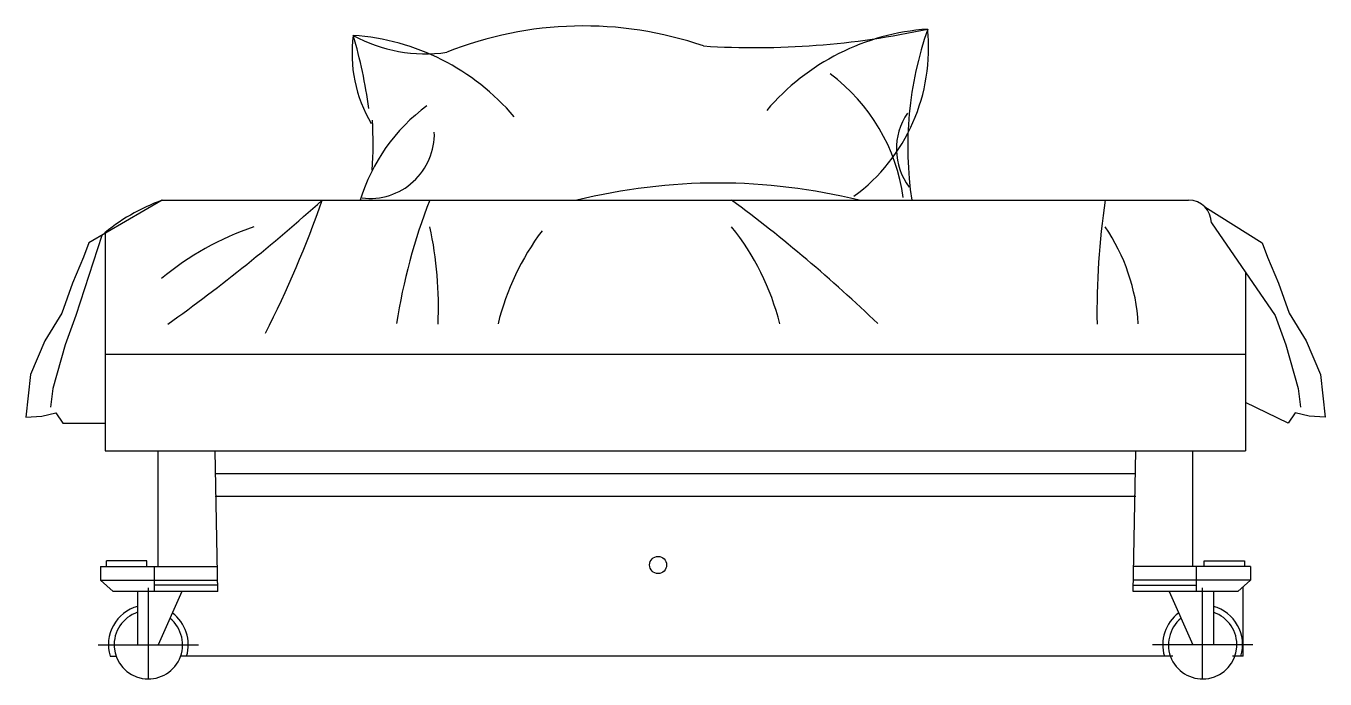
# Model space of a CAD drawing. Header units: inches. Extents: x 4.1 to 46.6, y 13.1 to 37.9.
# Drawn here: x 19.362 to 20.501, y 31.982 to 32.555 of the extents above; entities that cross this region are included whole.
import ezdxf

# ---------------------------------------------------------------- set-up
doc = ezdxf.new("R2010")
doc.units = ezdxf.units.IN
doc.header["$MEASUREMENT"] = 0
doc.layers.add('02', color=2, linetype='Continuous')
doc.layers.add('4', color=4, linetype='Continuous')

msp = doc.modelspace()

# ---------------------------------------------------------------- linework, layer by layer
at = {"layer": '02'}
for p, q in [((19.4314, 32.267), (20.4314, 32.267)), ((19.4314, 32.182), (20.4314, 32.182)), ((19.4778, 32.0807), (19.4778, 32.182)), ((19.5302, 32.0588), (19.5278, 32.182)), ((20.3327, 32.0588), (20.335, 32.182)), ((20.385, 32.0807), (20.385, 32.182)), ((20.335, 32.162), (19.5278, 32.162)), ((20.335, 32.142), (19.5278, 32.142)), ((19.4273, 32.0807), (19.5302, 32.0807)), ((19.4273, 32.0807), (19.4273, 32.0688)), ((19.4679, 32.0855), (19.4325, 32.0855)), ((19.4325, 32.0807), (19.4325, 32.0855)), ((19.4679, 32.0807), (19.4679, 32.0855)), ((19.4745, 32.0588), (19.4745, 32.0807)), ((20.4356, 32.0807), (20.3327, 32.0807)), ((20.3884, 32.0588), (20.3884, 32.0807)), ((20.395, 32.0807), (20.395, 32.0855)), ((20.395, 32.0855), (20.4304, 32.0855)), ((20.4304, 32.0855), (20.4304, 32.0807)), ((20.4356, 32.0807), (20.4356, 32.0688)), ((19.4273, 32.0688), (19.5302, 32.0688)), ((19.4384, 32.0588), (19.4273, 32.0688)), ((20.4356, 32.0688), (20.3327, 32.0688)), ((20.4245, 32.0588), (20.4356, 32.0688)), ((19.5302, 32.0588), (19.4384, 32.0588)), ((19.4598, 32.0588), (19.4598, 32.012)), ((19.4692, 31.982), (19.4692, 32.062)), ((19.5302, 32.0643), (19.4745, 32.0643)), ((19.4985, 32.0588), (19.4778, 32.012)), ((20.3327, 32.0643), (20.3884, 32.0643)), ((20.4245, 32.0588), (20.3327, 32.0588)), ((20.3644, 32.0588), (20.385, 32.012)), ((20.3937, 31.982), (20.3937, 32.062)), ((20.4031, 32.0588), (20.4031, 32.012)), ((20.4291, 32.002), (20.4291, 32.063)), ((19.4251, 32.012), (19.5133, 32.012)), ((20.4378, 32.012), (20.3496, 32.012)), ((19.4357, 32.002), (19.4409, 32.002)), ((20.3675, 32.002), (19.4975, 32.002)), ((20.4291, 32.002), (20.4198, 32.002))]:
    msp.add_line(p, q, dxfattribs=at)
for points in [[(20.4014, 32.382), (20.4574, 32.3008), (20.4666, 32.2752), (20.4775, 32.2369), (20.4794, 32.2205)], [(19.4283, 32.371), (19.4055, 32.3008), (19.3963, 32.2752), (19.3854, 32.2369), (19.3835, 32.2205)]]:
    msp.add_lwpolyline(points, dxfattribs=at)
msp.add_circle((19.9162, 32.082), 0.0075, dxfattribs=at)
for centre, radius, start, end in [((19.6346, 32.3429), 0.2041, 40.4189, 85.9871), ((20.1668, 32.3484), 0.2041, 94.0129, 139.5811), ((19.9915, 32.5354), 0.1619, 306.5711, 5.89), ((19.9706, 32.3827), 0.1619, 7.6359, 53.4289), ((19.8099, 32.3548), 0.1619, 126.5711, 163.0812), ((20.1813, 32.447), 0.0561, 145.9269, 216.7335), ((19.6634, 32.4601), 0.0566, 263.0495, 1.6925), ((19.9687, 31.9002), 0.5168, 76.1477, 103.8523), ((19.5404, 32.2397), 0.1727, 109.9595, 130.476), ((18.5812, 33.5583), 1.5555, 305.5781, 311.979), ((18.734, 32.7123), 0.9404, 333.0035, 340.7293), ((20.1822, 32.2188), 0.5009, 158.5442, 171.4033), ((19.2085, 31.3578), 1.2987, 46.1068, 53.5195), ((20.9897, 32.3024), 0.6887, 171.6908, 180.774), ((20.3814, 32.382), 0.02, 0, 90), ((19.6458, 32.1338), 0.2589, 108.9533, 129.6448), ((19.3973, 32.3089), 0.3263, 357.2372, 12.3467), ((19.9947, 32.2398), 0.2254, 143.0722, 166.1929), ((19.8045, 32.238), 0.2254, 14.2981, 38.6149), ((20.1684, 32.2833), 0.1692, 3.4918, 34.2854), ((19.4692, 32.012), 0.035, 105.6091, 196.6015), ((20.3937, 32.012), 0.035, 343.3985, 74.3909), ((19.4692, 32.012), 0.03, 108.2955, 50.9126), ((19.4692, 32.012), 0.035, 343.3985, 53.1364), ((20.3937, 32.012), 0.035, 126.8636, 196.6015), ((20.3937, 32.012), 0.03, 129.0874, 71.7045)]:
    msp.add_arc(centre, radius, start, end, dxfattribs=at)
at = {"layer": '4'}
for p, q in [((19.4814, 32.402), (20.3814, 32.402)), ((19.4314, 32.3736), (19.4314, 32.182)), ((20.4314, 32.3385), (20.4314, 32.182))]:
    msp.add_line(p, q, dxfattribs=at)
for points in [[(19.4814, 32.402), (19.417, 32.3645), (19.4124, 32.352), (19.4026, 32.3291), (19.3934, 32.3028), (19.3783, 32.2786), (19.3658, 32.2491), (19.3619, 32.2117), (19.3757, 32.2124), (19.3882, 32.2156), (19.3941, 32.2065), (19.4314, 32.2065)], [(20.3956, 32.3961), (20.4459, 32.3645), (20.4505, 32.352), (20.4603, 32.3291), (20.4695, 32.3028), (20.4846, 32.2786), (20.4971, 32.2491), (20.501, 32.2117), (20.4872, 32.2124), (20.4747, 32.2156), (20.4688, 32.2065), (20.4314, 32.2245)]]:
    msp.add_lwpolyline(points, dxfattribs=at)
for centre, radius, start, end in [((19.7687, 32.5307), 0.1209, 172.5063, 210.5489), ((19.2355, 32.4249), 0.4309, 7.6727, 16.3954), ((19.7118, 32.6605), 0.1302, 241.0908, 278.4042), ((19.8509, 32.2316), 0.3232, 71.0183, 111.7974), ((20.0011, 33.2492), 0.7134, 266.3716, 282.2562), ((20.4503, 32.4484), 0.3152, 160.8133, 188.4785), ((19.287, 32.4522), 0.3793, 356.3934, 3.0199)]:
    msp.add_arc(centre, radius, start, end, dxfattribs=at)

doc.saveas('drawing.dxf')
